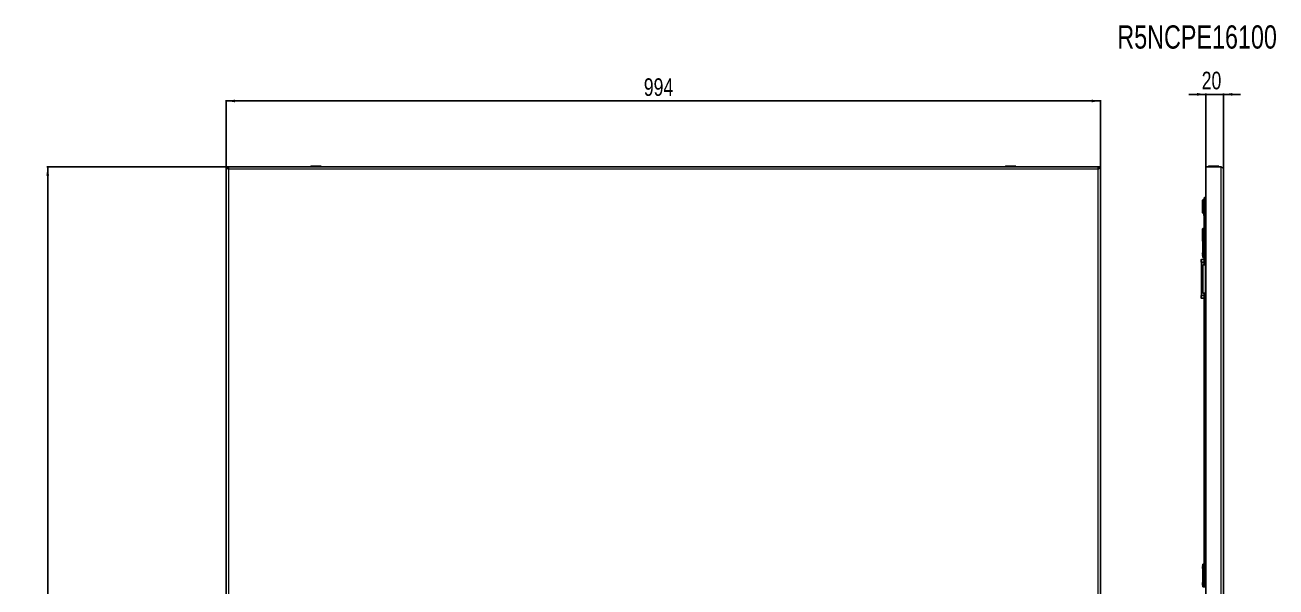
# Model space of a CAD drawing. Header units: millimetres. Extents: x -846 to 1944, y -811 to 1043.
# Drawn here: x -846 to 577, y 404 to 1043 of the extents above; entities that cross this region are included whole.
import ezdxf

# ---------------------------------------------------------------- set-up
doc = ezdxf.new("R2010")
doc.units = ezdxf.units.MM
doc.layers.add('FORMAT', color=7, linetype='Continuous')
doc.styles.add('SLDTEXTSTYLE0', font='TXT', dxfattribs={"width": 0.75})
doc.dimstyles.new('SLDDIMSTYLE0', dxfattribs={"dimtxt": 20, "dimasz": 10, "dimexe": 0, "dimexo": 0.0625, "dimgap": 5, "dimtad": 2, "dimdec": 1, "dimrnd": 1e-09, "dimzin": 12, "dimdsep": 46, "dimtxsty": 'SLDTEXTSTYLE0', "dimsah": 1, "dimcen": 0.09, "dimadec": 0, "dimazin": 3, "dimtfac": 1, "dimtofl": 0, "dimtmove": 0, "dimatfit": 3, "dimfxl": 0, "dimfrac": 2, "dimtolj": 1, "dimtzin": 12, "dimarcsym": 0})
doc.dimstyles.new('SLDDIMSTYLE1', dxfattribs={"dimtxt": 20, "dimasz": 10, "dimexe": 0, "dimexo": 0.0625, "dimgap": 5, "dimtad": 2, "dimdec": 1, "dimrnd": 1e-09, "dimzin": 12, "dimdsep": 46, "dimtxsty": 'SLDTEXTSTYLE0', "dimsah": 1, "dimcen": 0.09, "dimadec": 0, "dimazin": 3, "dimtfac": 1, "dimtmove": 0, "dimatfit": 0, "dimfxl": 0, "dimfrac": 2, "dimtolj": 1, "dimtzin": 12, "dimarcsym": 0})

# ---------------------------------------------------------------- blocks, each defined once
blk = doc.blocks.new('_D')
at = {"layer": 'FORMAT'}
for p, q in [((-616.7, 881.7), (-616.7, 957.7)), ((-616.7, 956.7), (377.3, 956.7)), ((377.3, 881.7), (377.3, 957.7))]:
    blk.add_line(p, q, dxfattribs=at)
for points in [[(-616.7, 956.7), (-606.7, 955.2), (-606.7, 958.3)], [(377.3, 956.7), (367.3, 958.3), (367.3, 955.2)]]:
    blk.add_solid(points, dxfattribs=at)
at = {"layer": 'FORMAT', "insert": (-141.9, 982.5), "char_height": 20, "attachment_point": 1, "style": 'SLDTEXTSTYLE0'}
blk.add_mtext('994', dxfattribs=at)
blk = doc.blocks.new('_D_1')
at = {"layer": 'FORMAT'}
for p, q in [((-616.8, 881.7), (-820.8, 881.7)), ((-819.8, -673.3), (-819.8, 881.7)), ((-616.8, -673.3), (-820.8, -673.3))]:
    blk.add_line(p, q, dxfattribs=at)
for points in [[(-819.8, 881.7), (-821.3, 871.7), (-818.2, 871.7)], [(-819.8, -673.3), (-818.2, -663.3), (-821.3, -663.3)]]:
    blk.add_solid(points, dxfattribs=at)
at = {"layer": 'FORMAT', "insert": (-845.6, 74.7), "char_height": 20, "attachment_point": 1, "rotation": 90, "style": 'SLDTEXTSTYLE0'}
blk.add_mtext('1555', dxfattribs=at)
blk = doc.blocks.new('_D_3')
at = {"layer": 'FORMAT'}
for p, q in [((497.3, 964.2), (478, 964.2)), ((497.3, 881.7), (497.3, 965.2)), ((497.3, 964.2), (517.3, 964.2)), ((517.3, 879.1), (517.3, 965.2)), ((517.3, 964.2), (536.5, 964.2))]:
    blk.add_line(p, q, dxfattribs=at)
for points in [[(497.3, 964.2), (487.3, 965.8), (487.3, 962.7)], [(517.3, 964.2), (527.3, 962.7), (527.3, 965.8)]]:
    blk.add_solid(points, dxfattribs=at)
at = {"layer": 'FORMAT', "insert": (492.5, 990), "char_height": 20, "attachment_point": 1, "style": 'SLDTEXTSTYLE0'}
blk.add_mtext('20', dxfattribs=at)

msp = doc.modelspace()

# ---------------------------------------------------------------- linework, layer by layer
at = {"color": 7, "linetype": 'Continuous', "lineweight": 25}
for p, q in [((-520.49, 882.47), (-520.49, 881.72)), ((-520.24, 882.72), (-509.24, 882.72)), ((-508.99, 881.72), (-508.99, 882.47)), ((269.51, 882.47), (269.51, 881.72)), ((269.76, 882.72), (272.25, 882.72)), ((272.25, 882.72), (280.76, 882.72)), ((281.01, 881.72), (281.01, 882.47)), ((500.52, 882.47), (500.52, 881.72)), ((500.77, 882.72), (501.67, 882.72)), ((501.67, 882.72), (511.77, 882.72)), ((512.02, 881.72), (512.02, 882.47)), ((-616.74, 881.72), (-614.74, 881.72)), ((-616.74, -673.28), (-616.74, 881.72)), ((-614.44, 879.99), (-614.44, 881.72)), ((374.96, 881.72), (-614.44, 881.72)), ((374.96, 881.72), (374.96, 879.99)), ((377.26, 881.72), (375.26, 881.72)), ((377.26, -673.28), (377.26, 881.72)), ((497.27, -673.28), (497.27, 881.72)), ((514.67, 881.72), (497.27, 881.72)), ((517.27, 879.12), (517.27, 181.72)), ((493.77, 844.22), (493.27, 843.72)), ((493.27, 836.72), (493.27, 843.72)), ((495.27, 844.22), (493.77, 844.22)), ((493.77, 844.22), (493.77, 836.72)), ((495.07, 842.07), (495.27, 842.07)), ((495.07, 840.08), (495.07, 842.07)), ((495.07, 840.08), (495.27, 840.08)), ((495.07, 838.12), (495.07, 840.08)), ((495.27, 822.02), (495.27, 846.42)), ((495.57, 846.72), (497.27, 846.72)), ((493.27, 829.72), (493.27, 836.72)), ((493.27, 829.72), (493.77, 829.22)), ((493.77, 836.72), (493.77, 829.22)), ((493.77, 829.22), (495.07, 829.22)), ((495.05, 835.66), (495.07, 835.66)), ((495.27, 832.44), (495.05, 832.44)), ((495.07, 838.12), (495.27, 838.12)), ((495.07, 837.07), (495.27, 837.07)), ((495.07, 836.02), (495.07, 837.07)), ((495.07, 836.02), (495.27, 836.02)), ((495.07, 834.63), (495.07, 836.02)), ((495.07, 834.63), (495.27, 834.63)), ((495.07, 834.15), (495.07, 834.63)), ((495.07, 833.35), (495.07, 834.15)), ((495.07, 834.15), (495.27, 834.15)), ((495.07, 833.35), (495.27, 833.35)), ((495.07, 832.57), (495.07, 833.35)), ((495.07, 828.78), (495.07, 829.12)), ((495.07, 829.12), (495.27, 829.12)), ((495.07, 828.78), (495.27, 828.78)), ((495.07, 828.11), (495.07, 828.78)), ((495.07, 828.11), (495.27, 828.11)), ((495.07, 827.08), (495.27, 827.08)), ((495.07, 826.97), (495.07, 827.08)), ((495.07, 826.97), (495.27, 826.97)), ((495.07, 826.72), (495.07, 826.97)), ((495.07, 826.37), (495.07, 826.72)), ((495.07, 826.72), (495.27, 826.72)), ((495.07, 826.37), (495.27, 826.37)), ((493.77, 811.72), (493.27, 811.22)), ((493.27, 797.22), (493.27, 811.22)), ((495.27, 811.72), (493.77, 811.72)), ((493.77, 811.72), (493.77, 804.54)), ((495.27, 821.72), (495.27, 804.72)), ((495.27, 821.72), (495.57, 821.72)), ((496.22, 821.72), (495.57, 821.72)), ((496.22, 821.72), (497.27, 821.72)), ((493.27, 797.22), (493.67, 796.82)), ((493.67, 804.22), (493.67, 779.22)), ((497.16, 804.72), (495.67, 804.72)), ((491.72, 775.72), (491.72, 773.72)), ((495.27, 776.22), (492.22, 776.22)), ((492.22, 773.22), (495.27, 773.22)), ((492.22, 773.22), (492.22, 772.92)), ((492.22, 735.52), (492.22, 772.92)), ((492.22, 772.92), (495.22, 772.92)), ((493.77, 738.22), (493.77, 770.22)), ((493.77, 770.22), (496.77, 770.22)), ((494.72, 773.22), (494.72, 772.92)), ((495.22, 772.92), (495.27, 772.92)), ((495.27, 778.72), (495.27, 770.22)), ((495.67, 778.72), (497.27, 778.72)), ((497.27, 770.22), (496.77, 770.22)), ((491.72, 734.72), (491.72, 732.72)), ((495.22, 735.52), (492.22, 735.52)), ((492.22, 735.52), (492.22, 735.22)), ((495.27, 735.22), (492.22, 735.22)), ((492.22, 732.22), (495.27, 732.22)), ((496.77, 738.22), (493.77, 738.22)), ((494.72, 735.52), (494.72, 735.22)), ((495.27, 735.52), (495.22, 735.52)), ((495.27, 738.22), (495.27, 429.72)), ((496.77, 738.22), (497.27, 738.22)), ((493.67, 429.22), (493.67, 404.22)), ((497.27, 429.72), (495.67, 429.72)), ((495.67, 403.72), (497.27, 403.72))]:
    msp.add_line(p, q, dxfattribs=at)
at = {"color": 8, "linetype": 'Continuous', "lineweight": 18}
for p, q in [((-508.99, 882.47), (-520.49, 882.47)), ((272.11, 882.47), (269.51, 882.47)), ((281.01, 882.47), (272.11, 882.47)), ((501.46, 882.47), (500.52, 882.47)), ((512.02, 882.47), (501.46, 882.47)), ((-614.14, 879.12), (-614.14, 181.71)), ((374.66, 879.12), (-614.14, 879.12)), ((374.66, -670.68), (374.66, 879.12)), ((514.67, -673.28), (514.67, 881.72)), ((495.27, 846.42), (495.57, 846.42)), ((495.57, 846.72), (495.57, 846.42)), ((497.27, 846.42), (495.57, 846.42)), ((495.57, 846.42), (495.57, 822.02)), ((495.07, 830.85), (495.27, 830.85)), ((495.57, 822.02), (495.27, 822.02)), ((495.57, 822.02), (497.27, 822.02)), ((495.57, 822.02), (495.57, 821.72)), ((495.67, 804.22), (497.27, 804.22)), ((495.67, 779.22), (495.67, 804.22)), ((495.22, 772.92), (495.22, 773.22)), ((495.22, 770.22), (495.22, 772.92)), ((497.27, 779.22), (495.67, 779.22)), ((496.77, 738.22), (496.77, 770.22)), ((495.22, 735.52), (495.22, 738.22)), ((495.22, 735.22), (495.22, 735.52)), ((495.67, 404.22), (495.67, 429.22)), ((495.67, 429.22), (497.27, 429.22)), ((497.27, 404.22), (495.67, 404.22))]:
    msp.add_line(p, q, dxfattribs=at)
at = {"color": 7, "linetype": 'Continuous', "lineweight": 25}
for centre, radius, start, end in [((-520.24, 882.47), 0.25, 90, 180), ((-509.24, 882.47), 0.25, 0, 90), ((269.76, 882.47), 0.25, 90, 180), ((280.76, 882.47), 0.25, 0, 90), ((500.77, 882.47), 0.25, 90, 180), ((511.77, 882.47), 0.25, 0, 90), ((495.57, 846.42), 0.3, 90, 180), ((495.57, 822.02), 0.3, 180, 270), ((492.22, 775.72), 0.5, 90, 180), ((492.22, 773.72), 0.5, 180, 270), ((492.22, 734.72), 0.5, 90, 180), ((492.22, 732.72), 0.5, 180, 270)]:
    msp.add_arc(centre, radius, start, end, dxfattribs=at)
for points, knots in [([(-616.74, 881.72), (-616.74, 881.61), (-616.73, 881.5), (-616.66, 881.29), (-616.61, 881.18), (-616.48, 880.96), (-616.4, 880.85), (-616.21, 880.64), (-616.1, 880.53), (-615.86, 880.31), (-615.73, 880.2), (-615.45, 879.99), (-615.3, 879.88), (-614.82, 879.55), (-614.49, 879.34), (-614.14, 879.12)], [0, 0, 0, 0, 0.125, 0.125, 0.25, 0.25, 0.375, 0.375, 0.5, 0.5, 0.625, 0.625, 0.75, 0.75, 1, 1, 1, 1]), ([(-614.74, 881.72), (-614.74, 881.29), (-614.68, 880.86), (-614.46, 879.99), (-614.3, 879.56), (-614.14, 879.12)], [0, 0, 0, 0, 0.5, 0.5, 1, 1, 1, 1]), ([(-614.14, 879.12), (-614.17, 879.46), (-614.19, 879.8), (-614.24, 880.43), (-614.27, 880.72), (-614.32, 881.2), (-614.34, 881.39), (-614.39, 881.65), (-614.42, 881.72), (-614.44, 881.72)], [0, 0, 0, 0, 0.25, 0.25, 0.5, 0.5, 0.75, 0.75, 1, 1, 1, 1]), ([(374.66, 879.12), (374.81, 879.56), (374.97, 879.99), (375.19, 880.85), (375.26, 881.29), (375.26, 881.72)], [0, 0, 0, 0, 0.5, 0.5, 1, 1, 1, 1]), ([(374.66, 879.12), (374.83, 879.23), (375, 879.34), (375.33, 879.56), (375.5, 879.67), (375.81, 879.88), (375.96, 879.99), (376.24, 880.21), (376.38, 880.32), (376.62, 880.53), (376.72, 880.64), (376.91, 880.86), (376.99, 880.96), (377.19, 881.29), (377.26, 881.5), (377.26, 881.72)], [0, 0, 0, 0, 0.125, 0.125, 0.25, 0.25, 0.375, 0.375, 0.5, 0.5, 0.625, 0.625, 0.75, 0.75, 1, 1, 1, 1]), ([(374.96, 881.72), (374.93, 881.72), (374.91, 881.65), (374.86, 881.39), (374.83, 881.2), (374.78, 880.72), (374.76, 880.43), (374.71, 879.8), (374.68, 879.46), (374.66, 879.12)], [0, 0, 0, 0, 0.25, 0.25, 0.5, 0.5, 0.75, 0.75, 1, 1, 1, 1]), ([(514.67, 881.72), (514.84, 881.61), (515.01, 881.5), (515.35, 881.29), (515.51, 881.18), (515.83, 880.96), (515.98, 880.85), (516.26, 880.64), (516.39, 880.53), (516.63, 880.31), (516.74, 880.2), (516.93, 879.99), (517.01, 879.88), (517.21, 879.55), (517.27, 879.34), (517.27, 879.12)], [0, 0, 0, 0, 0.125, 0.125, 0.25, 0.25, 0.375, 0.375, 0.5, 0.5, 0.625, 0.625, 0.75, 0.75, 1, 1, 1, 1]), ([(495.07, 837.25), (495.07, 837.29), (495.07, 837.57), (495.07, 837.86), (495.07, 838.12)], [0, 0, 0, 0, 0.1394984, 1, 1, 1, 1]), ([(495.07, 830.85), (495.07, 831.18), (495.07, 831.78), (495.07, 832.35), (495.07, 832.38), (495.07, 832.4)], [0, 0, 0, 0, 0.41567843, 0.77627748, 1, 1, 1, 1]), ([(495.07, 829.12), (495.07, 829.46), (495.07, 830.09), (495.07, 830.61), (495.07, 830.85)], [0, 0, 0, 0, 0.5367999, 1, 1, 1, 1]), ([(495.07, 827.08), (495.07, 827.22), (495.07, 827.49), (495.07, 827.92), (495.07, 828.11)], [0, 0, 0, 0, 0.5476433, 1, 1, 1, 1]), ([(493.37, 802.23), (493.37, 802.28), (493.37, 802.36), (493.37, 802.45), (493.37, 802.54), (493.37, 802.67), (493.37, 802.7), (493.37, 802.72)], [0, 0, 0, 0, 0.1246927, 0.1871822, 0.2497734, 0.5000394, 1, 1, 1, 1]), ([(493.37, 802.02), (493.37, 802.02), (493.37, 802.02), (493.37, 802.03), (493.37, 802.04), (493.37, 802.07), (493.37, 802.11), (493.37, 802.15), (493.37, 802.19), (493.37, 802.21), (493.37, 802.23)], [0, 0, 0, 0, 0.1288253, 0.1801694, 0.2433966, 0.3698599, 0.4998642, 0.7496495, 0.8434763, 1, 1, 1, 1]), ([(493.37, 800.51), (493.37, 800.58), (493.37, 800.74), (493.37, 800.96), (493.37, 801.14), (493.37, 801.31), (493.37, 801.41), (493.37, 801.42), (493.37, 801.43)], [0, 0, 0, 0, 0.1250486, 0.2498861, 0.3708558, 0.4998199, 0.7496086, 1, 1, 1, 1]), ([(493.37, 799.66), (493.37, 799.67), (493.37, 799.68), (493.37, 799.77), (493.37, 799.86), (493.37, 799.99), (493.37, 800.2), (493.37, 800.39), (493.37, 800.51)], [0, 0, 0, 0, 0.25007, 0.3791813, 0.5004993, 0.6241696, 0.7508424, 1, 1, 1, 1]), ([(493.37, 783.78), (493.37, 783.77), (493.37, 783.76), (493.37, 783.68), (493.37, 783.58), (493.37, 783.45), (493.37, 783.24), (493.37, 783.06), (493.37, 782.94)], [0, 0, 0, 0, 0.2500695, 0.3795588, 0.5004992, 0.6245563, 0.7508428, 1, 1, 1, 1]), ([(493.37, 782.94), (493.37, 782.9), (493.37, 782.82), (493.37, 782.67), (493.37, 782.48), (493.37, 782.3), (493.37, 782.14), (493.37, 782.03), (493.37, 782.02), (493.37, 782.02)], [0, 0, 0, 0, 0.06263661, 0.12527825, 0.25007232, 0.37484052, 0.49999408, 0.74969583, 1, 1, 1, 1]), ([(493.37, 781.43), (493.37, 781.43), (493.37, 781.42), (493.37, 781.41), (493.37, 781.4), (493.37, 781.38), (493.37, 781.32), (493.37, 781.26), (493.37, 781.22)], [0, 0, 0, 0, 0.1310705, 0.1824367, 0.2437962, 0.3713877, 0.5004416, 1, 1, 1, 1]), ([(493.37, 781.22), (493.37, 781.19), (493.37, 781.14), (493.37, 781.06), (493.37, 780.99), (493.37, 780.9), (493.37, 780.77), (493.37, 780.74), (493.37, 780.72)], [0, 0, 0, 0, 0.0626863, 0.12517257, 0.18762788, 0.25018469, 0.50031356, 1, 1, 1, 1]), ([(493.37, 427.23), (493.37, 427.28), (493.37, 427.36), (493.37, 427.45), (493.37, 427.54), (493.37, 427.67), (493.37, 427.7), (493.37, 427.72)], [0, 0, 0, 0, 0.1246927, 0.1871822, 0.2497734, 0.5000394, 1, 1, 1, 1]), ([(493.37, 427.02), (493.37, 427.02), (493.37, 427.02), (493.37, 427.03), (493.37, 427.04), (493.37, 427.07), (493.37, 427.11), (493.37, 427.15), (493.37, 427.19), (493.37, 427.21), (493.37, 427.23)], [0, 0, 0, 0, 0.1288253, 0.1801694, 0.2433966, 0.3698599, 0.4998642, 0.7496495, 0.8434763, 1, 1, 1, 1]), ([(493.37, 425.51), (493.37, 425.58), (493.37, 425.74), (493.37, 425.96), (493.37, 426.14), (493.37, 426.31), (493.37, 426.41), (493.37, 426.42), (493.37, 426.43)], [0, 0, 0, 0, 0.1250486, 0.2498861, 0.3708558, 0.4998199, 0.7496086, 1, 1, 1, 1]), ([(493.37, 424.66), (493.37, 424.67), (493.37, 424.68), (493.37, 424.77), (493.37, 424.86), (493.37, 424.99), (493.37, 425.2), (493.37, 425.39), (493.37, 425.51)], [0, 0, 0, 0, 0.25007, 0.3791813, 0.5004993, 0.6241696, 0.7508424, 1, 1, 1, 1]), ([(493.37, 408.78), (493.37, 408.77), (493.37, 408.76), (493.37, 408.68), (493.37, 408.58), (493.37, 408.45), (493.37, 408.24), (493.37, 408.06), (493.37, 407.94)], [0, 0, 0, 0, 0.2500695, 0.3795588, 0.5004992, 0.6245563, 0.7508428, 1, 1, 1, 1]), ([(493.37, 407.94), (493.37, 407.9), (493.37, 407.82), (493.37, 407.67), (493.37, 407.48), (493.37, 407.3), (493.37, 407.14), (493.37, 407.03), (493.37, 407.02), (493.37, 407.02)], [0, 0, 0, 0, 0.0626366, 0.1252782, 0.2500723, 0.3748405, 0.4999941, 0.7496958, 1, 1, 1, 1]), ([(493.37, 406.43), (493.37, 406.43), (493.37, 406.42), (493.37, 406.41), (493.37, 406.4), (493.37, 406.38), (493.37, 406.32), (493.37, 406.26), (493.37, 406.22)], [0, 0, 0, 0, 0.1310705, 0.1824367, 0.2437962, 0.3713877, 0.5004416, 1, 1, 1, 1]), ([(493.37, 406.22), (493.37, 406.19), (493.37, 406.14), (493.37, 406.06), (493.37, 405.99), (493.37, 405.9), (493.37, 405.77), (493.37, 405.74), (493.37, 405.72)], [0, 0, 0, 0, 0.0626863, 0.1251726, 0.1876279, 0.2501847, 0.5003136, 1, 1, 1, 1])]:
    msp.add_open_spline(points, degree=3, knots=knots, dxfattribs=at)
for points in [[(493.67, 804.22), (493.68, 804.29), (493.69, 804.42), (493.81, 804.58), (493.98, 804.7), (494.11, 804.71), (494.17, 804.72)], [(495.67, 804.72), (495.48, 804.72), (495.08, 804.72), (494.59, 804.72), (494.24, 804.72), (494.19, 804.72), (494.17, 804.72)], [(494.17, 778.72), (494.11, 778.73), (493.98, 778.74), (493.81, 778.86), (493.69, 779.03), (493.68, 779.16), (493.67, 779.22)], [(494.17, 778.72), (494.19, 778.72), (494.24, 778.72), (494.59, 778.72), (495.08, 778.72), (495.48, 778.72), (495.67, 778.72)], [(493.67, 429.22), (493.68, 429.29), (493.69, 429.42), (493.81, 429.58), (493.98, 429.7), (494.11, 429.71), (494.17, 429.72)], [(495.67, 429.72), (495.48, 429.72), (495.08, 429.72), (494.59, 429.72), (494.24, 429.72), (494.19, 429.72), (494.17, 429.72)], [(494.17, 403.72), (494.11, 403.73), (493.98, 403.74), (493.81, 403.86), (493.69, 404.03), (493.68, 404.16), (493.67, 404.22)], [(494.17, 403.72), (494.19, 403.72), (494.24, 403.72), (494.59, 403.72), (495.08, 403.72), (495.48, 403.72), (495.67, 403.72)]]:
    msp.add_open_spline(points, degree=3, dxfattribs=at)
at = {"color": 8, "linetype": 'Continuous', "lineweight": 18}
for points in [[(495.67, 804.22), (495.41, 804.22), (494.89, 804.22), (494.23, 804.22), (493.76, 804.22), (493.7, 804.22), (493.67, 804.22)], [(495.67, 804.72), (495.67, 804.71), (495.67, 804.7), (495.67, 804.58), (495.67, 804.42), (495.67, 804.29), (495.67, 804.22)], [(493.67, 779.22), (493.7, 779.22), (493.76, 779.22), (494.23, 779.22), (494.89, 779.22), (495.41, 779.22), (495.67, 779.22)], [(495.67, 779.22), (495.67, 779.16), (495.67, 779.03), (495.67, 778.86), (495.67, 778.74), (495.67, 778.73), (495.67, 778.72)], [(495.67, 429.22), (495.41, 429.22), (494.89, 429.22), (494.23, 429.22), (493.76, 429.22), (493.7, 429.22), (493.67, 429.22)], [(495.67, 429.72), (495.67, 429.71), (495.67, 429.7), (495.67, 429.58), (495.67, 429.42), (495.67, 429.29), (495.67, 429.22)], [(493.67, 404.22), (493.7, 404.22), (493.76, 404.22), (494.23, 404.22), (494.89, 404.22), (495.41, 404.22), (495.67, 404.22)], [(495.67, 404.22), (495.67, 404.16), (495.67, 404.03), (495.67, 403.86), (495.67, 403.74), (495.67, 403.73), (495.67, 403.72)]]:
    msp.add_open_spline(points, degree=3, dxfattribs=at)

# ---------------------------------------------------------------- texts
at = {"layer": 'FORMAT', "insert": (396.57, 1042.76), "char_height": 26.4583, "attachment_point": 1, "style": 'SLDTEXTSTYLE0'}
msp.add_mtext('R5NCPE16100', dxfattribs=at)

# ---------------------------------------------------------------- dimensions: what is measured, and where the dimension line sits
at = {"layer": 'FORMAT'}
for base, p1, p2, dimstyle, picture, middle in [((377.26, 956.72), (-616.74, 881.72), (377.26, 881.72), 'SLDDIMSTYLE0', '_D', (-119.74, 956.72)), ((517.27, 964.22), (497.27, 881.72), (517.27, 879.12), 'SLDDIMSTYLE1', '_D_3', (507.27, 964.22))]:
    dim = msp.add_linear_dim(base=base, p1=p1, p2=p2, dimstyle=dimstyle, dxfattribs=at)
    dim.commit()
    dim.dimension.update_dxf_attribs({"geometry": picture, "text_midpoint": middle, "dimtype": 160})
dim = msp.add_linear_dim(base=(-819.78, 881.72), p1=(-616.74, -673.28), p2=(-616.74, 881.72), angle=90, dimstyle='SLDDIMSTYLE0', dxfattribs=at)
dim.commit()
dim.dimension.update_dxf_attribs({"geometry": '_D_1', "text_midpoint": (-819.78, 104.22), "dimtype": 160})

doc.saveas('drawing.dxf')
